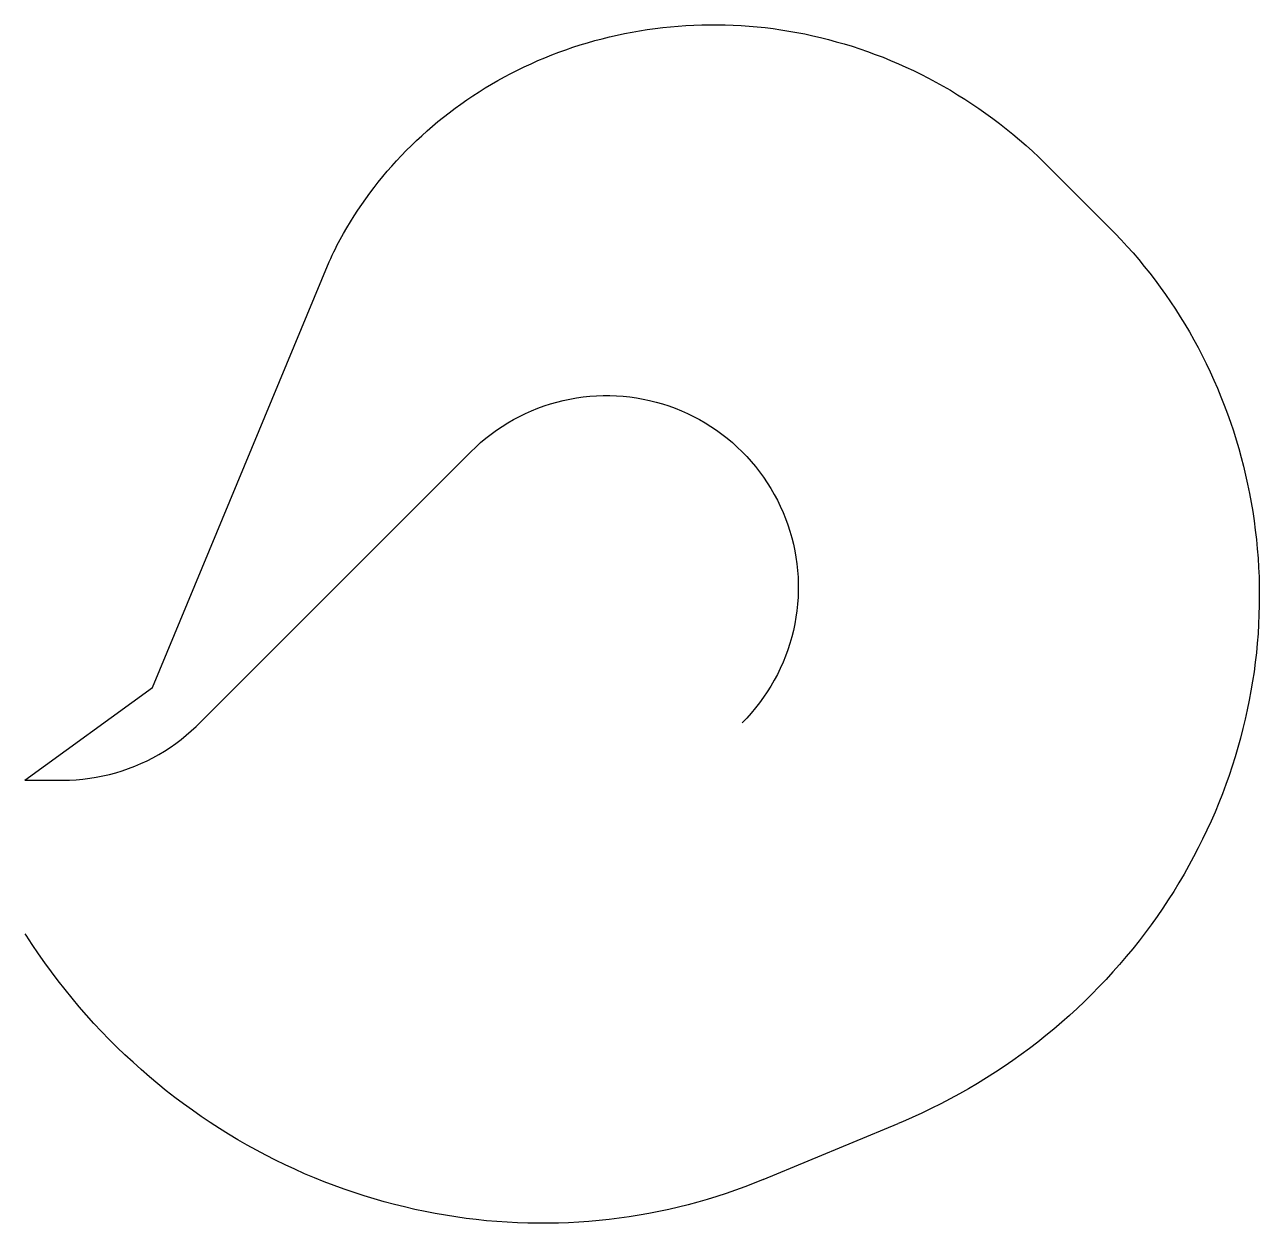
# Model space of a CAD drawing. Header units: metres. Extents: x 0 to 18488, y -6635 to 11312.
import ezdxf

# ---------------------------------------------------------------- set-up
doc = ezdxf.new("R2010")
doc.units = ezdxf.units.M

msp = doc.modelspace()

# ---------------------------------------------------------------- linework, layer by layer
at = {"layer": 'NorminalTrack', "color": 1}
msp.add_lwpolyline([(0, 0), (573, 0), (573, 0), (673, 2), (773, 7), (873, 16), (973, 28), (1072, 44), (1170, 63), (1268, 85), (1365, 111), (1461, 141), (1555, 173), (1649, 209), (1741, 248), (1832, 291), (1921, 336), (2009, 385), (2095, 436), (2179, 491), (2261, 549), (2341, 609), (2419, 672), (2495, 738), (2568, 806), (2604, 841), (2604, 841), (6682, 4919), (6682, 4919), (6754, 4988), (6828, 5056), (6905, 5120), (6984, 5182), (7065, 5241), (7148, 5297), (7233, 5350), (7320, 5400), (7409, 5447), (7499, 5491), (7590, 5532), (7683, 5569), (7777, 5604), (7873, 5635), (7969, 5662), (8066, 5686), (8164, 5707), (8263, 5725), (8362, 5739), (8462, 5749), (8562, 5756), (8662, 5760), (8763, 5760), (8863, 5756), (8963, 5749), (9062, 5739), (9162, 5725), (9260, 5707), (9358, 5686), (9456, 5662), (9552, 5635), (9647, 5604), (9742, 5569), (9835, 5532), (9926, 5491), (10016, 5447), (10105, 5400), (10192, 5350), (10277, 5297), (10360, 5241), (10441, 5182), (10520, 5120), (10597, 5056), (10671, 4988), (10743, 4919), (10813, 4847), (10880, 4772), (10944, 4695), (11006, 4616), (11065, 4535), (11121, 4452), (11174, 4367), (11224, 4280), (11271, 4192), (11315, 4102), (11356, 4010), (11394, 3917), (11428, 3823), (11459, 3728), (11487, 3631), (11511, 3534), (11532, 3436), (11549, 3337), (11563, 3238), (11574, 3138), (11581, 3038), (11584, 2938), (11584, 2838), (11581, 2738), (11574, 2638), (11563, 2538), (11549, 2439), (11532, 2340), (11511, 2242), (11487, 2145), (11459, 2048), (11428, 1953), (11394, 1859), (11356, 1766), (11315, 1674), (11271, 1584), (11224, 1496), (11174, 1409), (11121, 1324), (11065, 1241), (11006, 1160), (10944, 1081), (10880, 1004), (10813, 929), (10743, 857)], dxfattribs=at)
at = {"layer": 'SubLines', "color": 5}
for p, q in [((15318, 9200), (16241, 8277)), ((11060, -5980), (13079, -5141))]:
    msp.add_line(p, q, dxfattribs=at)
msp.add_lwpolyline([(0, 0), (1913, 1387), (4562, 7761), (4583, 7811), (4605, 7860), (4628, 7909), (4652, 7958), (4676, 8006)], dxfattribs=at)
at = {"layer": 'WindSpiral', "color": 3}
for points in [[(4676, 8006), (4724, 8096), (4774, 8185), (4825, 8273), (4878, 8361), (4933, 8449), (4989, 8535), (5047, 8621), (5107, 8706), (5168, 8790), (5231, 8873), (5295, 8955), (5361, 9037), (5429, 9117), (5498, 9196), (5569, 9275), (5641, 9352), (5715, 9428), (5790, 9503), (5867, 9577), (5945, 9650), (6025, 9722), (6106, 9792), (6189, 9861), (6273, 9929), (6358, 9995), (6445, 10061), (6533, 10124), (6622, 10187), (6712, 10248), (6804, 10307), (6898, 10365), (6992, 10422), (7087, 10477), (7184, 10530), (7282, 10582), (7381, 10633), (7481, 10681), (7582, 10728), (7685, 10774), (7788, 10817), (7892, 10859), (7997, 10900), (8103, 10938), (8210, 10975), (8318, 11010), (8427, 11043), (8537, 11074), (8647, 11103), (8758, 11131), (8870, 11157), (8982, 11180), (9096, 11202), (9209, 11222), (9324, 11240), (9439, 11256), (9554, 11270), (9670, 11282), (9786, 11292), (9903, 11300), (10020, 11306), (10138, 11310), (10256, 11312), (10374, 11312), (10492, 11310), (10611, 11306), (10730, 11299), (10849, 11291), (10968, 11280), (11087, 11268), (11206, 11253), (11325, 11236), (11444, 11217), (11563, 11196), (11681, 11173), (11800, 11147), (11918, 11120), (12037, 11090), (12154, 11058), (12272, 11025), (12389, 10989), (12506, 10951), (12622, 10910), (12738, 10868), (12854, 10824), (12968, 10777), (13083, 10728), (13196, 10678), (13309, 10625), (13421, 10570), (13533, 10513), (13644, 10454), (13754, 10393), (13863, 10330), (13971, 10264), (14078, 10197), (14184, 10128), (14289, 10057), (14394, 9984), (14497, 9909), (14599, 9832), (14700, 9753), (14799, 9672), (14898, 9589), (14995, 9504), (15091, 9418), (15185, 9329), (15278, 9239), (15318, 9200)], [(16241, 8277), (16332, 8184), (16422, 8090), (16510, 7993), (16597, 7896), (16682, 7796), (16765, 7694), (16847, 7591), (16928, 7487), (17006, 7381), (17083, 7273), (17158, 7163), (17232, 7053), (17303, 6940), (17373, 6827), (17441, 6711), (17507, 6595), (17571, 6477), (17633, 6357), (17693, 6237), (17751, 6115), (17807, 5992), (17861, 5868), (17913, 5742), (17963, 5615), (18011, 5488), (18056, 5359), (18100, 5229), (18141, 5098), (18180, 4967), (18217, 4834), (18251, 4701), (18284, 4566), (18314, 4431), (18341, 4295), (18367, 4159), (18390, 4021), (18410, 3883), (18428, 3745), (18444, 3606), (18458, 3466), (18469, 3326), (18477, 3185), (18484, 3044), (18487, 2903), (18488, 2762), (18487, 2620), (18483, 2478), (18477, 2336), (18469, 2193), (18457, 2051), (18444, 1908), (18427, 1766), (18409, 1623), (18387, 1481), (18364, 1339), (18337, 1197), (18308, 1055), (18277, 913), (18243, 772), (18207, 631), (18168, 491), (18126, 351), (18082, 211), (18036, 72), (17987, -66), (17935, -204), (17881, -341), (17825, -477), (17766, -613), (17704, -748), (17640, -882), (17574, -1015), (17505, -1147), (17434, -1278), (17361, -1408), (17285, -1537), (17206, -1665), (17126, -1792), (17043, -1917), (16957, -2041), (16869, -2164), (16779, -2286), (16687, -2406), (16593, -2525), (16496, -2642), (16397, -2758), (16296, -2872), (16193, -2985), (16087, -3096), (15980, -3205), (15870, -3313), (15759, -3419), (15645, -3523), (15529, -3625), (15412, -3726), (15292, -3824), (15171, -3921), (15047, -4016), (14922, -4108), (14795, -4199), (14666, -4287), (14536, -4374), (14404, -4458), (14270, -4540), (14134, -4620), (13997, -4698), (13858, -4773), (13718, -4846), (13576, -4916), (13433, -4985), (13289, -5051), (13143, -5114), (13079, -5141)], [(11060, -5980), (10923, -6035), (10785, -6089), (10646, -6139), (10506, -6188), (10365, -6234), (10222, -6278), (10079, -6319), (9935, -6358), (9790, -6394), (9644, -6428), (9497, -6459), (9349, -6488), (9201, -6515), (9052, -6538), (8902, -6560), (8752, -6578), (8601, -6594), (8450, -6608), (8298, -6618), (8146, -6627), (7993, -6632), (7840, -6635), (7687, -6635), (7533, -6633), (7379, -6627), (7225, -6620), (7071, -6609), (6917, -6596), (6763, -6580), (6609, -6561), (6456, -6540), (6302, -6515), (6148, -6488), (5995, -6459), (5842, -6427), (5689, -6391), (5537, -6354), (5385, -6313), (5233, -6270), (5082, -6224), (4932, -6175), (4782, -6124), (4633, -6070), (4485, -6013), (4338, -5954), (4191, -5892), (4045, -5827), (3900, -5760), (3756, -5690), (3613, -5617), (3471, -5542), (3330, -5464), (3191, -5383), (3052, -5300), (2915, -5215), (2779, -5127), (2644, -5036), (2511, -4943), (2380, -4848), (2249, -4750), (2120, -4650), (1993, -4547), (1868, -4442), (1744, -4334), (1622, -4224), (1501, -4112), (1382, -3998), (1265, -3881), (1150, -3763), (1037, -3642), (926, -3518), (817, -3393), (710, -3266), (605, -3136), (502, -3005), (401, -2872), (303, -2736), (206, -2599), (112, -2460), (20, -2319), (8, -2300)]]:
    msp.add_lwpolyline(points, dxfattribs=at)

doc.saveas('drawing.dxf')
